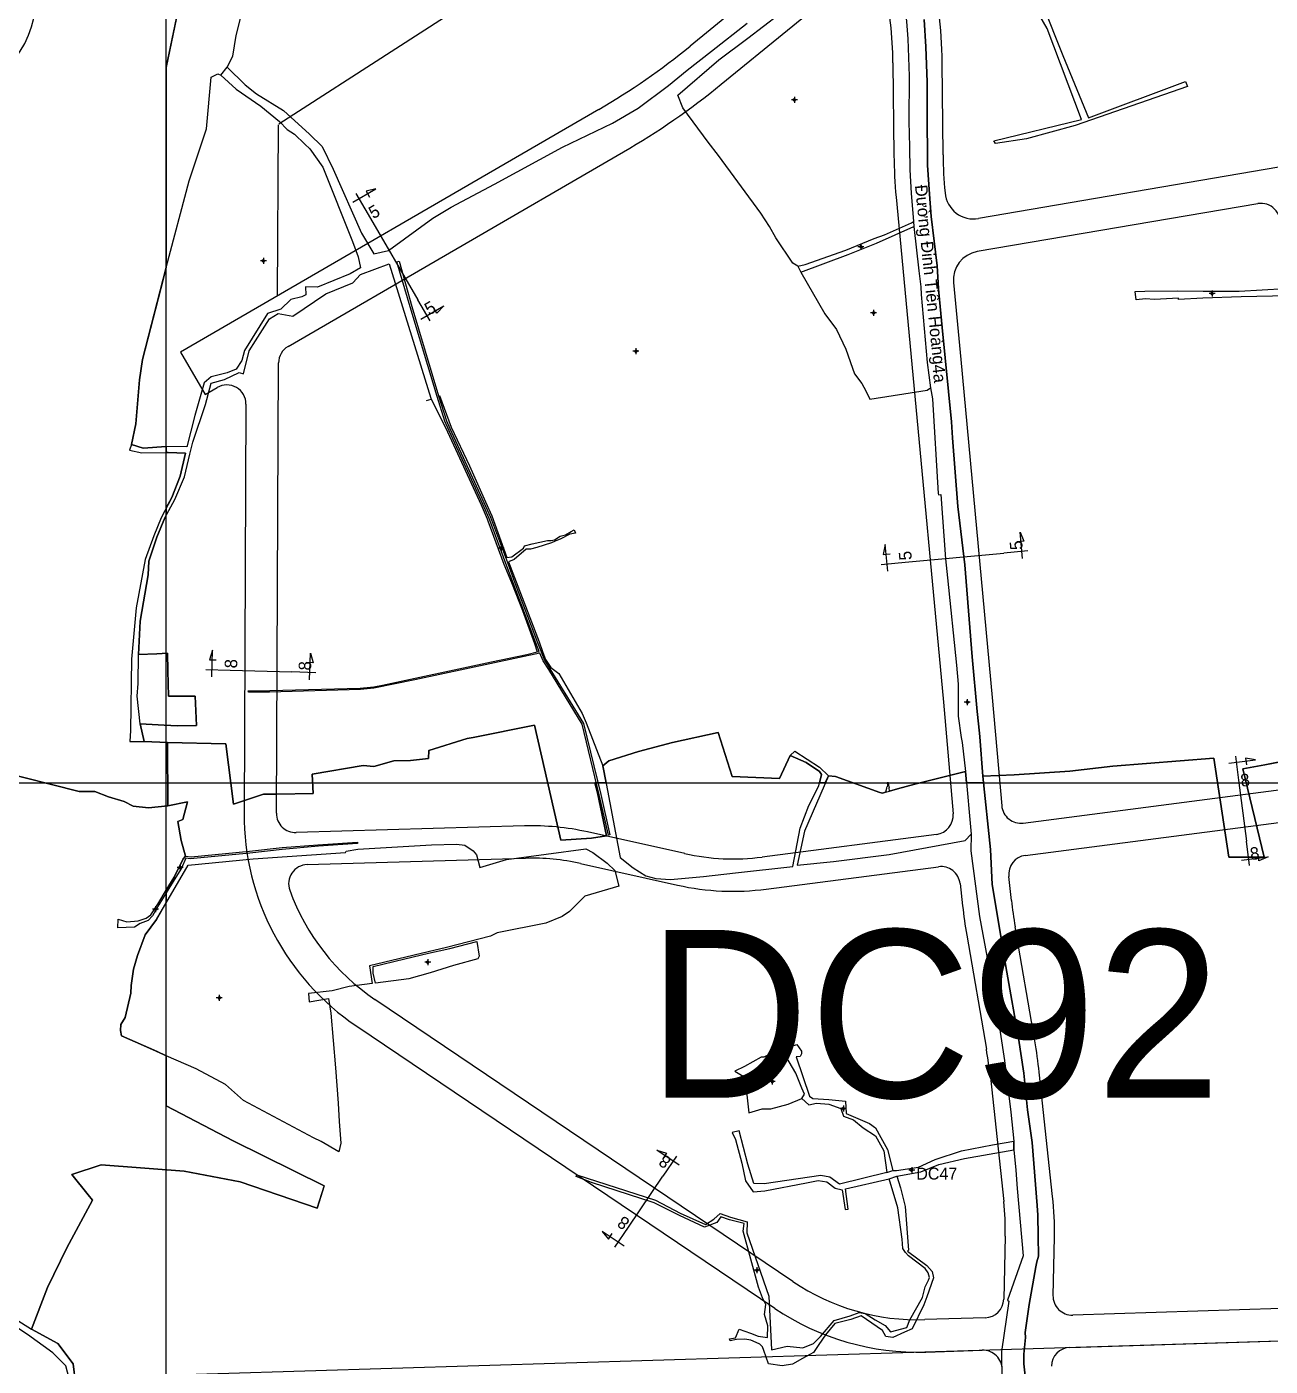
# Model space of a CAD drawing. Extents: x 547408 to 554234, y 1833375 to 1843904.
# Drawn here: x 550942 to 551460, y 1837757 to 1838316 of the extents above; entities that cross this region are included whole.
import ezdxf

# ---------------------------------------------------------------- set-up
doc = ezdxf.new("R2010")
doc.units = 0
for name, color, linetype in [('Level 1', 7, 'Continuous'), ('Level 10', 7, 'Continuous'), ('Level 11', 7, 'Continuous'), ('Level 2', 7, 'Continuous'), ('Level 30', 7, 'Continuous'), ('Level 4', 7, 'Continuous'), ('Level 5', 7, 'Continuous'), ('Level 52', 7, 'Continuous'), ('Level 62', 7, 'Continuous')]:
    doc.layers.add(name, color=color, linetype=linetype)

msp = doc.modelspace()

# ---------------------------------------------------------------- linework, layer by layer
at = {"layer": 'Level 1'}
for points in [[(551077.76, 1838242.3), (551087.39, 1838247.89)], [(551079.12, 1838246.01), (551084.2, 1838237.26)], [(551087.39, 1838247.89), (551083.34, 1838246.94), (551084.76, 1838244.49)], [(551084.2, 1838237.26), (551104.92, 1838201.54)], [(551110, 1838192.78), (551104.92, 1838201.54)], [(551106.1, 1838193.45), (551115.73, 1838199.03)], [(551115.73, 1838199.03), (551112.9, 1838195.99), (551111.48, 1838198.44)], [(551356.15, 1838104.69), (551357.73, 1838100.84), (551354.91, 1838100.57)], [(551357.18, 1838093.6), (551356.15, 1838104.69)], [(551299.92, 1838099.43), (551299.08, 1838095.35), (551301.9, 1838095.62)], [(551300.95, 1838088.34), (551299.92, 1838099.43)], [(551298.15, 1838091.13), (551308.23, 1838092.07)], [(551308.23, 1838092.07), (551349.34, 1838095.92)], [(551359.42, 1838096.86), (551349.34, 1838095.92)], [(551019.28, 1838055.37), (551017.95, 1838051.43), (551020.78, 1838051.34)], [(551018.95, 1838044.24), (551019.28, 1838055.37)], [(551060.12, 1838054.17), (551061.22, 1838050.16), (551058.38, 1838050.24)], [(551059.79, 1838043.04), (551060.12, 1838054.17)], [(551016.51, 1838047.35), (551026.63, 1838047.05)], [(551026.63, 1838047.05), (551052.29, 1838046.3)], [(551062.41, 1838046), (551052.29, 1838046.3)], [(551443.26, 1838008.23), (551454.3, 1838009.67)], [(551445.95, 1838011.13), (551447.25, 1838001.09)], [(551454.3, 1838009.67), (551450.2, 1838010.36), (551450.57, 1838007.55)], [(551447.25, 1838001.09), (551450.57, 1837975.63)], [(551451.88, 1837965.6), (551450.57, 1837975.63)], [(551448.54, 1837967.71), (551459.58, 1837969.15)], [(551459.58, 1837969.15), (551455.79, 1837967.43), (551455.43, 1837970.24)], [(551213.89, 1837840.5), (551204.66, 1837846.73)], [(551204.66, 1837846.73), (551208.64, 1837845.51), (551207.05, 1837843.16)], [(551212.79, 1837844.29), (551207.12, 1837835.9)], [(551192.76, 1837814.62), (551207.12, 1837835.9)], [(551191.03, 1837806.63), (551181.8, 1837812.86)], [(551181.8, 1837812.86), (551184.42, 1837809.63), (551186, 1837811.98)], [(551187.09, 1837806.23), (551192.76, 1837814.62)]]:
    msp.add_lwpolyline(points, dxfattribs=at)
at = {"layer": 'Level 10'}
for p, q in [((551022.77, 1838295.27), (551025.35, 1838298.62)), ((551311.64, 1838234.31), (551311.79, 1838232.12)), ((551263.37, 1838215.57), (551264.63, 1838213.16)), ((551000, 1837954.13), (551000, 1837955.2)), ((551353.47, 1837846.88), (551353.54, 1837850.54)), ((551300.61, 1837837.37), (551303.11, 1837838.32)), ((551301.55, 1837834.81), (551304.71, 1837835.96))]:
    msp.add_line(p, q, dxfattribs=at)
for points in [[(551425.96, 1838290.63), (551379.14, 1838274.35), (551358.8, 1838268.79), (551345.88, 1838266.77), (551345.15, 1838267.96), (551381.79, 1838276.86), (551367.41, 1838314.82), (551341.56, 1838359.57), (551340.14, 1838362.47), (551350.29, 1838373.83), (551342.92, 1838384.62), (551346.29, 1838385.68), (551354.27, 1838373.23), (551343.9, 1838362.04), (551346.58, 1838358.16), (551350.08, 1838353.39), (551356.32, 1838342.8), (551365.48, 1838324.88), (551373.98, 1838303.51), (551384.62, 1838277.6), (551425.19, 1838292.68), (551425.96, 1838290.63)], [(551263.37, 1838215.57), (551261.37, 1838216.94), (551254.3, 1838227.44), (551251.62, 1838232.18), (551247.98, 1838237.71), (551230.3, 1838261.82), (551226.04, 1838267.35), (551215.41, 1838281.69), (551213.37, 1838286.99), (551230.49, 1838301.77), (551242.51, 1838310.74), (551275.26, 1838335.94), (551290.13, 1838348.69), (551301.15, 1838354.45)], [(551301.15, 1838354.45), (551306.03, 1838334.46), (551308.18, 1838323.2), (551308.79, 1838317.69), (551309.28, 1838310.48), (551309.9, 1838294.89), (551309.73, 1838275.99), (551310.05, 1838265.39), (551310.09, 1838255.82), (551310.74, 1838246.06), (551311.64, 1838234.31)], [(551025.35, 1838298.62), (551027.7, 1838303.21), (551029.16, 1838311.85), (551033.49, 1838329.14)], [(551025.35, 1838298.62), (551032.87, 1838291.25), (551037.64, 1838287.48), (551048.83, 1838280.58), (551059.76, 1838270.73), (551064.96, 1838265.63), (551069.56, 1838256.09), (551081.47, 1838229.39), (551086.59, 1838220.75), (551092.62, 1838222.23), (551111.13, 1838235.6), (551118.85, 1838240.32), (551136.89, 1838249.88), (551165.31, 1838265.33), (551186.16, 1838275.37), (551196.77, 1838281.56), (551209.51, 1838291.04), (551217.32, 1838297.46), (551227.42, 1838305.33), (551242.23, 1838317.09)], [(551316.15, 1838318.51), (551316.83, 1838307.1), (551317.32, 1838292.45), (551317.33, 1838276.65), (551317.47, 1838261.56), (551317.58, 1838257.81), (551318.3, 1838245.62), (551319.1, 1838236.38), (551321.53, 1838215.83), (551322.11, 1838206.33), (551322.31, 1838204.6), (551323.58, 1838190.06), (551327.53, 1838150.7), (551327.94, 1838144.01), (551330.22, 1838115.33), (551333.11, 1838091), (551333.6, 1838084.02), (551336.21, 1838052.56), (551338.3, 1838029.75), (551339.23, 1838020.82), (551339.32, 1838019.22), (551340.59, 1838002.81), (551343.77, 1837972.26), (551344.51, 1837957.61), (551350.66, 1837920.97), (551355.44, 1837893.55), (551357.65, 1837878.82), (551359.26, 1837863.52), (551361.21, 1837850.01), (551363.25, 1837823.71), (551363.49, 1837819.58), (551363.71, 1837810.85), (551363.76, 1837802.54), (551363.16, 1837800.15), (551362.69, 1837798.05), (551359.96, 1837782.33), (551358.29, 1837770.67), (551358.36, 1837768.61), (551357.66, 1837761.61), (551357.7, 1837757.63), (551358.22, 1837752.53)], [(550985.51, 1838141.24), (550987.32, 1838149.84), (550988.78, 1838168.24), (550990.09, 1838176.67), (551000, 1838215.06), (551009.51, 1838251.22), (551016.81, 1838272.92), (551018.69, 1838294.53), (551021.48, 1838295.9), (551022.77, 1838295.27)], [(551022.77, 1838295.27), (551029.15, 1838289.56), (551039.46, 1838282.35), (551047.24, 1838275.99), (551050.45, 1838272.71), (551053.43, 1838270.67), (551057.82, 1838266.57), (551059.81, 1838264.66), (551065.29, 1838256.91), (551077.67, 1838225.89), (551079.98, 1838219.5), (551080.93, 1838214.89), (551076.64, 1838212.41), (551063.04, 1838206.82), (551058.12, 1838207.03), (551058.13, 1838203.65), (551056.55, 1838202.86), (551051.89, 1838201.69), (551047.77, 1838197.66), (551042.17, 1838195.95), (551032.64, 1838180.46), (551031.5, 1838176.22), (551029.16, 1838172.7), (551025.42, 1838171.11), (551018.73, 1838169.4), (551015.84, 1838166.98), (551011.88, 1838153.34), (551008.49, 1838140.3), (551000, 1838140.36), (550990.29, 1838139.69), (550985.51, 1838141.24)], [(551263.37, 1838215.57), (551266.42, 1838216.28), (551283.39, 1838222.3), (551295.32, 1838227.16), (551299.61, 1838228.75), (551310.83, 1838233.74), (551311.64, 1838234.31)], [(551264.63, 1838213.16), (551284.36, 1838220.5), (551296.29, 1838225.17), (551311.79, 1838232.12)], [(551311.79, 1838232.12), (551313.89, 1838213.64), (551314.77, 1838206.99), (551314.81, 1838203.77), (551317.37, 1838175.43), (551318.77, 1838164.81)], [(550985.51, 1838141.24), (550984.64, 1838138.86), (550989.73, 1838137.69), (551000.81, 1838137.9), (551007.94, 1838137.63), (551005.8, 1838128.01), (551002.27, 1838119.12), (550997.9, 1838110.66), (550994.8, 1838103.1), (550991.16, 1838093.18), (550987.37, 1838073.02), (550985.5, 1838051.59), (550985.09, 1838021.82), (550984.71, 1838017.29), (550990.78, 1838017.3), (550989.12, 1838024.72), (550987.89, 1838036.19), (550988.32, 1838041.45), (550988.4, 1838053.53), (550989.12, 1838067.56), (550992.41, 1838086.79), (550992.69, 1838092.52), (550996.08, 1838102.52), (550999.38, 1838110.59), (551003.59, 1838118.31), (551007.59, 1838127.76), (551009.83, 1838137.24), (551011.05, 1838142.22), (551016.4, 1838157.88), (551018.75, 1838166.86), (551024.25, 1838168.33), (551030.34, 1838171.28), (551032.21, 1838170.71), (551034.59, 1838180.27), (551037.15, 1838184.51), (551043.09, 1838193.64), (551046.65, 1838195.87), (551052.78, 1838194.81), (551066.59, 1838204.14), (551077.85, 1838208.74), (551081.01, 1838212.11), (551092.9, 1838216.55), (551110.36, 1838160.49), (551117.26, 1838146.46), (551131.39, 1838115.98), (551133.85, 1838110.14), (551134.17, 1838109.34), (551140.74, 1838091.3), (551143.95, 1838083.58), (551148.52, 1838071.96), (551153.62, 1838058.21), (551154.69, 1838054.67)], [(551154.69, 1838054.67), (551155.58, 1838054.81), (551154.18, 1838058.4), (551141.61, 1838091.61), (551134.93, 1838109.63), (551134.67, 1838110.37), (551132.05, 1838116.38), (551117.96, 1838146.88), (551116.16, 1838150.97), (551112.93, 1838161.3), (551101.67, 1838198.73), (551096.17, 1838217.45), (551097.12, 1838217.75), (551102.35, 1838198.86), (551113.51, 1838161.48)], [(551264.63, 1838213.16), (551274.71, 1838195.77), (551279.62, 1838189.22), (551283.48, 1838181.06), (551286.23, 1838173.03), (551287.12, 1838170.69), (551290.19, 1838166.66), (551291.75, 1838163.57), (551293.42, 1838160.14), (551317.43, 1838163.91), (551318.77, 1838164.81)], [(551467.95, 1838203.3), (551448.32, 1838202.83), (551432.33, 1838202.26), (551422.24, 1838201.76), (551422.18, 1838202.22), (551412.24, 1838201.7), (551408.44, 1838202.02), (551404.57, 1838201.54), (551404.2, 1838205.08), (551408.17, 1838205.23), (551421.98, 1838205.3), (551432.56, 1838205.16), (551447.5, 1838205.21), (551466.64, 1838206.29), (551468.75, 1838206.89)], [(551318.77, 1838164.81), (551319.54, 1838160.22), (551321.99, 1838120.83), (551322.16, 1838120.16), (551323.12, 1838120.37), (551325.09, 1838093.47), (551325.84, 1838085.62), (551329.59, 1838049.17), (551330.32, 1838041.27), (551330.3, 1838027.79), (551331.54, 1838018.96), (551332.04, 1838016.9), (551333.39, 1838004.72), (551335.66, 1837978.6)], [(551113.51, 1838161.48), (551116.83, 1838151.03), (551118.23, 1838147.84), (551132.5, 1838117), (551135.19, 1838110.85), (551142.29, 1838091.98), (551145.42, 1838083.5), (551154.79, 1838058.61), (551157.73, 1838051.26), (551174.08, 1838024.81), (551181.21, 1837995.23), (551185.05, 1837978.33), (551184.44, 1837978.13), (551180.57, 1837995), (551173.42, 1838024.53), (551159.49, 1838047.33), (551157.17, 1838050.93), (551155.75, 1838054.2), (551103.62, 1838043.06), (551086.54, 1838039.51), (551081, 1838038.96), (551043.06, 1838037.91), (551034.21, 1838037.86), (551034.19, 1838038.45), (551043.11, 1838038.56), (551080.82, 1838039.56), (551086.56, 1838040.15), (551090.14, 1838040.85), (551135.64, 1838050.54), (551150.43, 1838053.59), (551154.69, 1838054.67)], [(551113.51, 1838161.48), (551114.01, 1838161.7), (551118.8, 1838148.4), (551126.52, 1838132.34), (551133.09, 1838117.28), (551135.81, 1838111.4), (551141.98, 1838094.08), (551144.14, 1838094.36), (551148.93, 1838097.93), (551149.46, 1838098.87), (551152.59, 1838099.78), (551158.97, 1838101.18), (551160.6, 1838101.1), (551161.91, 1838101.49), (551164.35, 1838102.99), (551166.55, 1838103.46), (551168.92, 1838104.96), (551170.07, 1838105.56), (551170.75, 1838104.27), (551168.34, 1838103.75), (551164.51, 1838101.87), (551162.18, 1838100.95), (551160.64, 1838100.16), (551154.58, 1838098.24), (551151.91, 1838097.53), (551150.04, 1838097.48), (551145.14, 1838093.25), (551142.8, 1838092.29), (551155.5, 1838058.91), (551156.88, 1838054.86), (551158.13, 1838051.52), (551160.4, 1838048.15), (551163.77, 1838045.61), (551173.5, 1838028.98), (551175.09, 1838025.03), (551182.09, 1838007.13), (551189.27, 1837968.84), (551194.78, 1837964.63), (551200.03, 1837961.24), (551204.19, 1837960.14), (551210.35, 1837959.66), (551224.08, 1837960.97), (551237.45, 1837962.5), (551261.4, 1837965.06), (551264.41, 1837981.14), (551268.04, 1837990.54), (551272.2, 1837998.81), (551273.28, 1838003.5), (551272.44, 1838004.83), (551266.97, 1838008.51), (551260.17, 1838011.51), (551262.16, 1838013.3), (551272.42, 1838006.56), (551276.16, 1838002.98), (551266.23, 1837979.85), (551263.2, 1837965.75), (551278.27, 1837967.16), (551301.52, 1837970.11), (551333.17, 1837975.96), (551335.66, 1837978.6)], [(551188.71, 1837956.88), (551174.6, 1837952.77), (551168.14, 1837946.28), (551165.11, 1837944.22), (551158.34, 1837941.42), (551138.02, 1837937.49), (551135.2, 1837936.01), (551116.94, 1837931.29), (551109.18, 1837929.57), (551084.71, 1837923.74), (551085.9, 1837916.33), (551076.28, 1837915.06), (551069.16, 1837913.24), (551059.32, 1837912.18), (551059.65, 1837908.67), (551067.7, 1837910.11), (551068.65, 1837903.98), (551070.57, 1837881.09), (551071.62, 1837866.31), (551072.04, 1837858.67), (551072.85, 1837849.68), (551071.91, 1837846.05), (551064.63, 1837850.35), (551061.33, 1837851.85), (551032.24, 1837867.44), (551024.71, 1837874.21), (551012.38, 1837880.66), (551000, 1837886.18), (550981.27, 1837894.4), (550980.82, 1837896.66), (550981.08, 1837899.2), (550982.87, 1837902.17), (550985.16, 1837912.3), (550985.29, 1837915.45), (550986.33, 1837922.31), (550988.04, 1837927.96), (550991.12, 1837936.63), (550995.86, 1837942.94), (551009.15, 1837965.74), (551036.21, 1837968.32), (551074.71, 1837970.99), (551075.05, 1837971.57), (551079.95, 1837972.4), (551110.56, 1837974.15), (551121.01, 1837974.49), (551124.47, 1837974), (551127.93, 1837971.73), (551129.38, 1837969.94), (551130.77, 1837964.73), (551141.86, 1837968.02), (551175, 1837972.51), (551177.98, 1837971.01), (551183.96, 1837966.47), (551187.06, 1837963.4), (551188.71, 1837956.88)], [(551000, 1837955.2), (551003.34, 1837960.63), (551007.01, 1837968.29), (551007.99, 1837969.47), (551010.36, 1837969.16), (551034.72, 1837971.49), (551048.3, 1837973.02), (551063.26, 1837974.21), (551079.7, 1837975.23), (551079.74, 1837974.78), (551063.44, 1837973.58), (551048.37, 1837972.16), (551034.85, 1837970.73), (551009.93, 1837968.35), (551008.14, 1837968.61), (551006.31, 1837964.49), (551004, 1837960.62), (551000, 1837954.13)], [(551335.66, 1837978.6), (551335.62, 1837971.7), (551339.27, 1837944.31), (551346.34, 1837906.06), (551349.66, 1837884.12), (551352.27, 1837862.63), (551353.54, 1837850.54)], [(551000, 1837954.13), (550996.94, 1837949.17), (550994.24, 1837944.55), (550992.45, 1837942.55), (550989.07, 1837941.37), (550986.68, 1837939.84), (550979.74, 1837939.53), (550979.93, 1837943.08), (550983.55, 1837942.09), (550988.27, 1837942.39), (550991.6, 1837943.52), (550993.55, 1837944.92), (550996.47, 1837949.47), (551000, 1837955.2)], [(551130.54, 1837927.69), (551129.97, 1837926.56), (551119.78, 1837923.76), (551110.08, 1837920.72), (551101.1, 1837918.26), (551087.25, 1837916.48), (551086.26, 1837920.55), (551086.24, 1837923.45), (551099.52, 1837926.64), (551109.35, 1837928.94), (551118.32, 1837930.91), (551129.49, 1837933.81), (551130.54, 1837927.69)], [(551256.97, 1837888.32), (551258.71, 1837889.5), (551260.43, 1837890.04), (551263.04, 1837890.79), (551264.99, 1837888.01), (551264.93, 1837886.94), (551264.42, 1837885.86), (551262.69, 1837885.68), (551268.34, 1837869.31), (551269.67, 1837868.29), (551276.41, 1837867.86), (551283.35, 1837867.23), (551283.63, 1837862.04), (551293.38, 1837857.87), (551295.88, 1837856.06), (551298, 1837852.04), (551300.82, 1837847.05), (551303.11, 1837838.32)], [(551256.97, 1837888.32), (551254.58, 1837888.07), (551249.26, 1837885.59), (551248.08, 1837885.63), (551241.19, 1837881.7), (551237.11, 1837879.67), (551241.29, 1837877.15), (551242.99, 1837862.4), (551248.54, 1837864.02), (551252.23, 1837864.03), (551259.4, 1837865.98), (551265.13, 1837868.31)], [(551265.13, 1837868.31), (551266.14, 1837870.16), (551265.08, 1837872.6), (551262.55, 1837878.91), (551256.97, 1837888.32)], [(551265.13, 1837868.31), (551268.05, 1837865.67), (551271.28, 1837866.34), (551276.42, 1837865.91), (551281.39, 1837864.13), (551282.52, 1837860.89), (551286.7, 1837859.47), (551290.66, 1837856.04), (551295.76, 1837852.73), (551299.29, 1837846.54), (551300.61, 1837837.37)], [(551300.61, 1837837.37), (551280.83, 1837832.59), (551276.79, 1837835.49), (551273.07, 1837836.13), (551249.36, 1837832.67), (551245.08, 1837832.89), (551242.54, 1837840.89), (551238.98, 1837854.89), (551236.1, 1837854.14), (551237.36, 1837851.14), (551240.06, 1837841.38), (551241.53, 1837833.92), (551244.81, 1837829.42), (551249.59, 1837829.74), (551266.99, 1837833.06), (551271.85, 1837834.06), (551275.46, 1837833.49), (551279.05, 1837830.83), (551281.88, 1837830.19), (551283.11, 1837822.01), (551284.37, 1837822.2), (551283.32, 1837830.57), (551301.55, 1837834.81)], [(550949.05, 1837586.89), (550961.32, 1837627.34), (550962.07, 1837648.74), (550963.17, 1837687.35), (550968.84, 1837713.65), (550965.27, 1837729.17), (550958.08, 1837756.75), (550952.71, 1837762.14), (550942.1, 1837769.84), (550922.6, 1837782.67), (550903.01, 1837800.63), (550863.88, 1837840.08), (550857.65, 1837844.16), (550853.07, 1837844.54), (550814.08, 1837842.6), (550775.29, 1837841.09), (550729.58, 1837841), (550687.45, 1837840.62), (550680.46, 1837840.35), (550662.27, 1837842.24), (550643.69, 1837844.78), (550622.82, 1837846.38)], [(551303.11, 1837838.32), (551304.52, 1837838.31), (551313.81, 1837839.63), (551320.65, 1837842.84), (551331.64, 1837846.54), (551344.64, 1837848.95), (551353.54, 1837850.54)], [(551304.71, 1837835.96), (551314.67, 1837837.77), (551322.27, 1837840.71), (551332.88, 1837843.31), (551353.47, 1837846.88)], [(551353.47, 1837846.88), (551354.42, 1837838.45), (551354.9, 1837830.77), (551357.36, 1837802.7), (551350.82, 1837784.19), (551351.5, 1837783.68), (551348.4, 1837762.76), (551348.49, 1837750.68), (551349.26, 1837745.78), (551353.6, 1837731.5), (551354.14, 1837726.57), (551353.56, 1837720.51), (551352.26, 1837716.35), (551342.78, 1837702.89), (551359.82, 1837688.22), (551362.52, 1837693.51)], [(551304.71, 1837835.96), (551306.32, 1837830.98), (551308.13, 1837823.24), (551309.53, 1837804.97), (551309.16, 1837804.66), (551317.29, 1837798.64), (551319.46, 1837796.15), (551320.08, 1837793.51), (551317.28, 1837785.56), (551315.92, 1837782.19), (551311.15, 1837772.21), (551307.9, 1837770.82), (551303.01, 1837768.52), (551300.11, 1837769), (551298.76, 1837771.56), (551289.91, 1837777.59), (551285.47, 1837776.1), (551278.91, 1837774.43), (551274.94, 1837769.69), (551272.25, 1837765.61), (551270.01, 1837762.36), (551265.36, 1837759.87), (551261.21, 1837757.39), (551256.93, 1837756.82), (551251.23, 1837757.59), (551249.19, 1837763.17), (551248.69, 1837764.66), (551247.55, 1837765.8), (551246.11, 1837766.49), (551243.88, 1837767.49), (551241.36, 1837767.89), (551237.81, 1837767.77), (551235.21, 1837767.16), (551234.89, 1837768.09), (551237.43, 1837768.39), (551238.9, 1837772.07), (551243.64, 1837770.37), (551246.89, 1837769.09), (551250.84, 1837768.65), (551250.98, 1837773.42), (551249.48, 1837778.17), (551250.1, 1837782.32), (551248.75, 1837785.1), (551246.99, 1837789.65), (551240.69, 1837813.01), (551241.06, 1837816.17), (551234.99, 1837817.71), (551231.28, 1837818.94), (551229.57, 1837816.63), (551224.54, 1837814.63), (551214.04, 1837819.52), (551203.52, 1837824.83), (551177.4, 1837833.27), (551170.94, 1837835.71), (551171.17, 1837836.48), (551204.1, 1837825.94), (551214.37, 1837820.48), (551224.94, 1837815.77), (551228.44, 1837817.9), (551230.99, 1837820.32), (551235.29, 1837818.82), (551242.25, 1837816.87), (551242.16, 1837812.3), (551251.3, 1837785.77), (551252.43, 1837763.38), (551259.04, 1837764.9), (551265.53, 1837764.27), (551269.99, 1837766.06), (551272.89, 1837769.05), (551278.57, 1837775.73), (551285.2, 1837777.63), (551288.99, 1837779.06), (551291.55, 1837778.62), (551295.7, 1837775.94), (551299.84, 1837773.63), (551302.06, 1837770.96), (551308.87, 1837772.73), (551310.18, 1837775.97), (551315.4, 1837785.26), (551316.57, 1837789.76), (551317.88, 1837792.49), (551318.37, 1837793.66), (551317.74, 1837795.62), (551316.48, 1837797.33), (551309.59, 1837802.6), (551308.36, 1837804.09), (551307.18, 1837805.76), (551306.92, 1837809.61), (551305.13, 1837822.68), (551301.55, 1837834.81)], [(550924.7, 1837784.06), (550943.75, 1837772.1), (550954.77, 1837766.11), (550961.09, 1837757.64), (550962.17, 1837749.57), (550967.88, 1837729.36), (550971.61, 1837714.97), (550971.8, 1837707.48), (550966.89, 1837685.22), (550964.29, 1837648.53), (550963.63, 1837627.04), (550955.24, 1837594.06), (550951.46, 1837583.48), (550938.15, 1837553.99)]]:
    msp.add_lwpolyline(points, dxfattribs=at)
at = {"layer": 'Level 11'}
for p, q in [((551261.35, 1838285.01), (551260.72, 1838285.01)), ((551261.97, 1838285.63), (551261.35, 1838285.01)), ((551261.35, 1838285.01), (551261.97, 1838284.39)), ((551261.97, 1838286.26), (551261.97, 1838285.63)), ((551262.59, 1838285.01), (551261.97, 1838285.63)), ((551261.97, 1838284.39), (551262.59, 1838285.01)), ((551261.97, 1838284.39), (551261.97, 1838283.76)), ((551263.22, 1838285.01), (551262.59, 1838285.01)), ((551289.15, 1838223.74), (551288.52, 1838223.74)), ((551289.77, 1838224.37), (551289.15, 1838223.74)), ((551289.15, 1838223.74), (551289.77, 1838223.11)), ((551289.77, 1838224.99), (551289.77, 1838224.37)), ((551290.39, 1838223.74), (551289.77, 1838224.37)), ((551289.77, 1838223.11), (551290.39, 1838223.74)), ((551289.77, 1838223.11), (551289.77, 1838222.49)), ((551291.02, 1838223.74), (551290.39, 1838223.74)), ((551039.91, 1838217.8), (551039.28, 1838217.8)), ((551040.53, 1838218.43), (551039.91, 1838217.8)), ((551039.91, 1838217.8), (551040.53, 1838217.17)), ((551040.53, 1838219.05), (551040.53, 1838218.43)), ((551041.15, 1838217.8), (551040.53, 1838218.43)), ((551040.53, 1838217.17), (551041.15, 1838217.8)), ((551040.53, 1838217.17), (551040.53, 1838216.55)), ((551041.78, 1838217.8), (551041.15, 1838217.8)), ((551435.59, 1838204.22), (551434.97, 1838204.22)), ((551436.22, 1838204.85), (551435.59, 1838204.22)), ((551435.59, 1838204.22), (551436.22, 1838203.59)), ((551436.22, 1838205.47), (551436.22, 1838204.85)), ((551436.85, 1838204.22), (551436.22, 1838204.85)), ((551436.22, 1838203.59), (551436.85, 1838204.22)), ((551437.47, 1838204.22), (551436.85, 1838204.22)), ((551436.22, 1838203.59), (551436.22, 1838202.97)), ((551294.37, 1838196.13), (551293.75, 1838196.13)), ((551295, 1838196.75), (551294.37, 1838196.13)), ((551294.37, 1838196.13), (551295, 1838195.51)), ((551295, 1838197.38), (551295, 1838196.75)), ((551295.63, 1838196.13), (551295, 1838196.75)), ((551295, 1838195.51), (551295.63, 1838196.13)), ((551295, 1838195.51), (551295, 1838194.88)), ((551296.25, 1838196.13), (551295.63, 1838196.13)), ((551195.86, 1838181.41), (551195.86, 1838180.79)), ((551195.23, 1838180.16), (551194.61, 1838180.16)), ((551195.86, 1838180.79), (551195.23, 1838180.16)), ((551195.23, 1838180.16), (551195.86, 1838179.53)), ((551196.49, 1838180.16), (551195.86, 1838180.79)), ((551195.86, 1838179.53), (551196.49, 1838180.16)), ((551195.86, 1838179.53), (551195.86, 1838178.91)), ((551197.11, 1838180.16), (551196.49, 1838180.16)), ((551139.03, 1838097.94), (551138.41, 1838097.94)), ((551139.66, 1838098.57), (551139.03, 1838097.94)), ((551139.03, 1838097.94), (551139.66, 1838097.31)), ((551139.66, 1838099.19), (551139.66, 1838098.57)), ((551140.29, 1838097.94), (551139.66, 1838098.57)), ((551139.66, 1838097.31), (551140.29, 1838097.94)), ((551140.91, 1838097.94), (551140.29, 1838097.94)), ((551139.66, 1838097.31), (551139.66, 1838096.69)), ((551333.49, 1838033.76), (551332.87, 1838033.76)), ((551334.12, 1838034.39), (551333.49, 1838033.76)), ((551333.49, 1838033.76), (551334.12, 1838033.13)), ((551334.12, 1838035.01), (551334.12, 1838034.39)), ((551334.75, 1838033.76), (551334.12, 1838034.39)), ((551334.12, 1838033.13), (551334.75, 1838033.76)), ((551334.12, 1838033.13), (551334.12, 1838032.51)), ((551335.37, 1838033.76), (551334.75, 1838033.76)), ((551005.21, 1837964.68), (551004.59, 1837964.68)), ((551005.84, 1837965.31), (551005.21, 1837964.68)), ((551005.21, 1837964.68), (551005.84, 1837964.05)), ((551005.84, 1837965.93), (551005.84, 1837965.31)), ((551006.47, 1837964.68), (551005.84, 1837965.31)), ((551005.84, 1837964.05), (551006.47, 1837964.68)), ((551005.84, 1837964.05), (551005.84, 1837963.43)), ((551007.09, 1837964.68), (551006.47, 1837964.68)), ((550994.87, 1837947.36), (550994.25, 1837947.36)), ((550995.5, 1837947.99), (550994.87, 1837947.36)), ((550994.87, 1837947.36), (550995.5, 1837946.73)), ((550995.5, 1837948.61), (550995.5, 1837947.99)), ((550996.13, 1837947.36), (550995.5, 1837947.99)), ((550995.5, 1837946.73), (550996.13, 1837947.36)), ((550995.5, 1837946.73), (550995.5, 1837946.11)), ((550996.75, 1837947.36), (550996.13, 1837947.36)), ((551108.44, 1837925.14), (551107.81, 1837925.14)), ((551109.06, 1837925.77), (551108.44, 1837925.14)), ((551108.44, 1837925.14), (551109.06, 1837924.51)), ((551109.06, 1837926.39), (551109.06, 1837925.77)), ((551109.69, 1837925.14), (551109.06, 1837925.77)), ((551109.06, 1837924.51), (551109.69, 1837925.14)), ((551109.06, 1837924.51), (551109.06, 1837923.89)), ((551110.31, 1837925.14), (551109.69, 1837925.14)), ((551021.47, 1837910.27), (551020.85, 1837910.27)), ((551022.1, 1837910.89), (551021.47, 1837910.27)), ((551021.47, 1837910.27), (551022.1, 1837909.65)), ((551022.1, 1837911.52), (551022.1, 1837910.89)), ((551022.73, 1837910.27), (551022.1, 1837910.89)), ((551022.1, 1837909.65), (551022.73, 1837910.27)), ((551022.1, 1837909.65), (551022.1, 1837909.02)), ((551023.35, 1837910.27), (551022.73, 1837910.27)), ((551252.11, 1837875.36), (551251.48, 1837875.36)), ((551252.73, 1837875.99), (551252.11, 1837875.36)), ((551252.11, 1837875.36), (551252.73, 1837874.73)), ((551252.73, 1837876.61), (551252.73, 1837875.99)), ((551253.35, 1837875.36), (551252.73, 1837875.99)), ((551252.73, 1837874.73), (551253.35, 1837875.36)), ((551252.73, 1837874.73), (551252.73, 1837874.11)), ((551253.98, 1837875.36), (551253.35, 1837875.36)), ((551281.83, 1837864.08), (551281.21, 1837864.08)), ((551282.46, 1837864.71), (551281.83, 1837864.08)), ((551281.83, 1837864.08), (551282.46, 1837863.45)), ((551282.46, 1837865.33), (551282.46, 1837864.71)), ((551283.09, 1837864.08), (551282.46, 1837864.71)), ((551282.46, 1837863.45), (551283.09, 1837864.08)), ((551282.46, 1837863.45), (551282.46, 1837862.83)), ((551283.71, 1837864.08), (551283.09, 1837864.08)), ((551310.35, 1837838.45), (551309.72, 1837838.45)), ((551310.97, 1837839.07), (551310.35, 1837838.45)), ((551310.35, 1837838.45), (551310.97, 1837837.83)), ((551310.97, 1837839.7), (551310.97, 1837839.07)), ((551311.59, 1837838.45), (551310.97, 1837839.07)), ((551310.97, 1837837.83), (551311.59, 1837838.45)), ((551310.97, 1837837.83), (551310.97, 1837837.2)), ((551312.22, 1837838.45), (551311.59, 1837838.45)), ((551245.7, 1837796.65), (551245.08, 1837796.65)), ((551246.33, 1837797.27), (551245.7, 1837796.65)), ((551245.7, 1837796.65), (551246.33, 1837796.03)), ((551246.33, 1837797.9), (551246.33, 1837797.27)), ((551246.95, 1837796.65), (551246.33, 1837797.27)), ((551246.33, 1837796.03), (551246.95, 1837796.65)), ((551246.33, 1837796.03), (551246.33, 1837795.4)), ((551247.58, 1837796.65), (551246.95, 1837796.65))]:
    msp.add_line(p, q, dxfattribs=at)
for centre in [(551261.97, 1838285.01), (551289.77, 1838223.74), (551040.53, 1838217.8), (551436.22, 1838204.22), (551295, 1838196.13), (551195.86, 1838180.16), (551139.66, 1838097.94), (551334.12, 1838033.76), (551005.84, 1837964.68), (550995.5, 1837947.36), (551109.06, 1837925.14), (551022.1, 1837910.27), (551252.73, 1837875.36), (551282.46, 1837864.08), (551310.97, 1837838.45), (551246.33, 1837796.65)]:
    msp.add_circle(centre, 0.15, dxfattribs=at)
at = {"layer": 'Level 2'}
for p, q in [((551321.99, 1838120.83), (551322.16, 1838120.16)), ((551331.54, 1838018.96), (551332.04, 1838016.9))]:
    msp.add_line(p, q, dxfattribs=at)
for points in [[(551308.79, 1838317.69), (551309.28, 1838310.48), (551309.9, 1838294.89)], [(551358.22, 1837752.53), (551357.7, 1837757.63), (551357.66, 1837761.61), (551358.36, 1837768.61), (551358.29, 1837770.67), (551359.96, 1837782.33), (551362.69, 1837798.05), (551363.16, 1837800.15), (551363.76, 1837802.54), (551363.71, 1837810.85), (551363.49, 1837819.58), (551363.25, 1837823.71), (551361.21, 1837850.01), (551359.26, 1837863.52), (551357.65, 1837878.82), (551355.44, 1837893.55), (551350.66, 1837920.97), (551344.51, 1837957.61), (551343.77, 1837972.26), (551340.59, 1838002.81), (551339.32, 1838019.22), (551339.23, 1838020.82), (551338.3, 1838029.75), (551336.21, 1838052.56), (551333.6, 1838084.02), (551333.11, 1838091), (551330.22, 1838115.33), (551327.94, 1838144.01), (551327.53, 1838150.7), (551323.58, 1838190.06), (551322.31, 1838204.6), (551322.11, 1838206.33), (551321.53, 1838215.83), (551319.1, 1838236.38), (551318.3, 1838245.62), (551317.58, 1838257.81), (551317.47, 1838261.56), (551317.33, 1838276.65), (551317.32, 1838292.45), (551316.83, 1838307.1), (551316.15, 1838318.51)], [(551309.9, 1838294.89), (551309.73, 1838275.99), (551310.05, 1838265.39)], [(551310.05, 1838265.39), (551310.09, 1838255.82), (551310.74, 1838246.06), (551311.64, 1838234.31)], [(551311.64, 1838234.31), (551311.79, 1838232.12), (551313.89, 1838213.64), (551314.77, 1838206.99), (551314.81, 1838203.77), (551317.37, 1838175.43), (551318.77, 1838164.81), (551319.54, 1838160.22), (551321.99, 1838120.83)], [(551322.16, 1838120.16), (551323.12, 1838120.37), (551325.09, 1838093.47), (551325.84, 1838085.62), (551329.59, 1838049.17), (551330.32, 1838041.27), (551330.3, 1838027.79), (551331.54, 1838018.96)], [(551332.04, 1838016.9), (551333.39, 1838004.72), (551335.66, 1837978.6), (551335.62, 1837971.7), (551339.27, 1837944.31), (551346.34, 1837906.06), (551349.66, 1837884.12), (551352.27, 1837862.63), (551353.54, 1837850.54), (551353.47, 1837846.88), (551354.42, 1837838.45), (551354.9, 1837830.77), (551357.36, 1837802.7), (551350.82, 1837784.19), (551351.5, 1837783.68), (551348.4, 1837762.76), (551348.49, 1837750.68)]]:
    msp.add_lwpolyline(points, dxfattribs=at)
at = {"layer": 'Level 30'}
for points in [[(550477.02, 1837736.91), (551348.05, 1837763.51), (551500.16, 1837768.26), (551598.04, 1837771.31), (551819.16, 1837939.77), (551882.15, 1838006.24), (553007.63, 1839193.61)], [(551046.9, 1838275.09), (551193.35, 1838369.49), (551254.33, 1838404.15), (551273.68, 1838415.16)], [(551286.11, 1838362.77), (551218.52, 1838307.45)], [(551231.5, 1838291.58), (551286.75, 1838336.8)], [(551303.11, 1838300.5), (551303.51, 1838261.84)], [(551324.01, 1838262.05), (551323.61, 1838300.65)], [(551180.41, 1838281.06), (551005.89, 1838179.81)], [(551046.43, 1838203.33), (551046.76, 1838274.6)], [(551050.79, 1838182.16), (551190.7, 1838263.32)], [(551464.08, 1838256.91), (551338.81, 1838235.5)], [(551304.42, 1838244.39), (551310.94, 1838174.73), (551324.12, 1838033.76), (551328.17, 1837987.16)], [(551324.84, 1838246.21), (551324.83, 1838246.3)], [(551455.29, 1838241.71), (551338.27, 1838221.71)], [(551328.35, 1838208.76), (551331.36, 1838176.65)], [(551005.89, 1838179.81), (551016.18, 1838162.08)], [(551331.36, 1838176.65), (551344.54, 1838035.61)], [(551045.94, 1837987.36), (551046.81, 1838175.27)], [(551016.18, 1838162.08), (551021.21, 1838165)], [(551033.23, 1838158.04), (551032.44, 1837987.42)], [(551344.54, 1838035.61), (551348.46, 1837990.5)], [(551357.46, 1837983.26), (551510.86, 1838003.24)], [(551358.32, 1837969.76), (551522.86, 1837991.19)], [(551149.43, 1837982.04), (551054.17, 1837979.27)], [(551216.22, 1837970.52), (551175.75, 1837979.53)], [(551321.23, 1837978.54), (551248.54, 1837969.07)], [(551058.8, 1837965.9), (551149.82, 1837968.55)], [(551172.81, 1837966.36), (551213.28, 1837957.34)], [(551250.28, 1837955.68), (551322.12, 1837965.04)], [(551331.11, 1837958), (551332.15, 1837948.71)], [(551352.52, 1837950.99), (551351.41, 1837960.93)], [(551333.89, 1837936.47), (551342.08, 1837888.85)], [(551362.29, 1837892.33), (551354.09, 1837939.95)], [(551261.36, 1837791.94), (551087.01, 1837909.64)], [(551079.46, 1837898.45), (551253.81, 1837780.76)], [(551343.73, 1837877.06), (551349.34, 1837825.27)], [(551369.72, 1837827.48), (551364.12, 1837879.27)], [(551349.94, 1837810.88), (551349.32, 1837784.62)], [(551369.87, 1837786.14), (551370.44, 1837810.4)], [(551499.74, 1837781.75), (551378.11, 1837777.95)], [(551341.58, 1837776.81), (551316.45, 1837776.03)], [(551376.92, 1837764.41), (551500.16, 1837768.26), (551563.87, 1837770.25)], [(551316.87, 1837762.53), (551340.38, 1837763.27)]]:
    msp.add_lwpolyline(points, dxfattribs=at)
for centre, radius, start, end in [((550899.21, 1838329.69), 46.75, 323.8422, 37.1514), ((551153.36, 1838299.79), 170.25, 0.2892, 14.6293), ((551153.36, 1838299.79), 149.75, 0.2692, 13.0274), ((551035.01, 1838531.68), 289.75, 300.1199, 309.2959), ((551035.01, 1838531.68), 310.25, 300.1199, 309.2959), ((551513.75, 1838264.01), 210.25, 180.5917, 185.3545), ((551513.75, 1838264.01), 189.75, 180.5917, 185.3545), ((551336.78, 1838247.33), 12, 185.3545, 279.7002), ((551456.64, 1838233.83), 8, 349.745, 99.7002), ((551340.29, 1838209.88), 12, 99.7002, 185.3545), ((551054.81, 1838175.24), 8, 120.1199, 179.7351), ((551025.23, 1838158.08), 8, 359.7351, 120.1199), ((551139.19, 1837986.93), 106.75, 179.7351, 235.9782), ((551139.19, 1837986.93), 93.25, 179.7351, 179.7701), ((551053.94, 1837987.27), 8, 179.7701, 271.6655), ((551320.2, 1837986.47), 8, 277.4223, 4.9677), ((551356.43, 1837991.19), 8, 184.9677, 277.4223), ((551152.53, 1837875.34), 106.75, 77.4401, 91.6655), ((551236.49, 1838061.54), 93.25, 257.4401, 277.4223), ((551359.36, 1837961.82), 8, 97.4223, 186.3979), ((551059.03, 1837957.91), 8, 91.6655, 199.9036), ((551152.53, 1837875.34), 93.25, 77.4401, 91.6655), ((551323.16, 1837957.11), 8, 6.3979, 97.4223), ((551139.19, 1837986.93), 93.25, 199.9036, 235.9782), ((551236.49, 1838061.54), 106.75, 257.4401, 277.4223), ((551541.09, 1837972.14), 210.25, 186.3979, 189.7677), ((551541.09, 1837972.14), 189.75, 186.3979, 189.7677), ((551155.08, 1837856.66), 210.25, 6.1734, 9.7677), ((551155.08, 1837856.66), 189.75, 6.1734, 9.7677), ((551240.22, 1837813.47), 109.75, 358.6505, 6.1734), ((551240.22, 1837813.47), 130.25, 358.6505, 6.1734), ((551313.54, 1837869.23), 93.25, 235.9782, 271.7891), ((551341.33, 1837784.81), 8, 271.7891, 358.6505), ((551377.86, 1837785.95), 8, 178.6505, 271.7891), ((551313.54, 1837869.23), 106.75, 235.9782, 271.7891), ((551340.63, 1837755.27), 8, 358.6505, 91.7891), ((551377.17, 1837756.41), 8, 91.7891, 178.6505)]:
    msp.add_arc(centre, radius, start, end, dxfattribs=at)
at = {"layer": 'Level 52'}
for p, q in [((551000, 1838298.56), (551023.87, 1838413.58)), ((551000, 1838215.06), (551000, 1838298.56)), ((551000, 1838298.56), (551000, 1838215.06)), ((550998.85, 1838210.69), (551000, 1838215.06)), ((551000, 1838215.06), (550998.85, 1838210.69)), ((551000, 1838137.88), (551000, 1838140.36)), ((551000, 1838140.36), (551000, 1838137.88)), ((551000, 1838111.73), (551000, 1838114.73)), ((551000, 1838114.73), (551000, 1838111.73)), ((550988.4, 1838053.53), (550989.12, 1838067.56)), ((551012.61, 1838023.99), (551011.97, 1838036.2)), ((551011.97, 1838036.2), (551012.61, 1838023.99)), ((550990.78, 1838017.3), (550989.12, 1838024.72)), ((551164.61, 1837976.09), (551153.52, 1838024.05)), ((551230.18, 1838020.99), (551211.08, 1838016.88)), ((551236.09, 1838002.7), (551230.18, 1838020.99)), ((551000.53, 1838016.86), (550990.78, 1838017.3)), ((551000.64, 1837990.49), (551000.53, 1838016.86)), ((551000.53, 1838016.86), (551000.64, 1837990.49)), ((551109.48, 1838013.59), (551109.37, 1838010.24)), ((551109.48, 1838013.59), (551125.47, 1838018.52)), ((551125.47, 1838018.52), (551109.48, 1838013.59)), ((551127.99, 1838018.93), (551125.47, 1838018.52)), ((551458.25, 1838007.52), (551506.65, 1838017.12)), ((551094.85, 1838009.17), (551086.6, 1838006.89)), ((551437.01, 1838010.37), (551443.15, 1837969)), ((551443.15, 1837969), (551437.01, 1838010.37)), ((550920.08, 1838007.38), (550963.63, 1837996.36)), ((550963.63, 1837996.36), (550920.08, 1838007.38)), ((551060.8, 1838003.59), (551082.07, 1838007.33)), ((551086.6, 1838006.89), (551082.07, 1838007.33)), ((551183.43, 1838000), (551182.09, 1838007.13)), ((551182.09, 1838007.13), (551183.43, 1838000)), ((551276.16, 1838002.98), (551274.88, 1838000)), ((551276.16, 1838002.98), (551279.07, 1838002.74)), ((551279.07, 1838002.74), (551276.16, 1838002.98)), ((551333.39, 1838004.72), (551333.8, 1838000)), ((551333.8, 1838000), (551333.39, 1838004.72)), ((551340.88, 1838000), (551340.59, 1838002.81)), ((551340.59, 1838002.81), (551340.88, 1838000)), ((551449, 1838005.9), (551458.25, 1838007.52)), ((551457.93, 1837969.02), (551449, 1838005.9)), ((551179.36, 1838000), (551178.79, 1838000)), ((551178.8, 1838000), (551179.36, 1838000)), ((551179.36, 1838000), (551180.06, 1838000)), ((551180.06, 1838000), (551179.36, 1838000)), ((551180.06, 1838000), (551183.43, 1838000)), ((551183.43, 1838000), (551180.06, 1838000)), ((551274.88, 1838000), (551272.47, 1838000)), ((551300.47, 1837997.7), (551300.03, 1837996.18)), ((551300.53, 1837997.99), (551300.36, 1837997.81)), ((551300.36, 1837997.81), (551300.47, 1837997.7)), ((551300.65, 1837998.31), (551300.43, 1837998.09)), ((551300.43, 1837998.09), (551300.53, 1837997.99)), ((551301.29, 1838000), (551300.71, 1838000)), ((551301.51, 1837998.26), (551301.29, 1838000)), ((551301.68, 1837998.09), (551301.51, 1837998.26)), ((551301.55, 1837997.96), (551301.68, 1837998.09)), ((551301.72, 1837996.6), (551301.55, 1837997.96)), ((551333.8, 1838000), (551340.1, 1838000)), ((551340.1, 1838000), (551333.8, 1838000)), ((551340.1, 1838000), (551340.88, 1838000)), ((551340.88, 1838000), (551340.1, 1838000)), ((550963.63, 1837996.36), (550970.18, 1837996.39)), ((550970.18, 1837996.39), (550963.63, 1837996.36)), ((550982.38, 1837992.19), (550986.19, 1837990.36)), ((550986.19, 1837990.36), (550982.38, 1837992.19)), ((551300.03, 1837996.18), (551301.72, 1837996.6)), ((551177.31, 1837976.98), (551164.61, 1837976.09)), ((551443.15, 1837969), (551457.93, 1837969.02)), ((551457.93, 1837969.02), (551443.15, 1837969)), ((551000, 1837954.13), (551000, 1837955.2)), ((551000, 1837955.2), (551000, 1837954.13)), ((551000, 1837950.04), (551000, 1837954.13)), ((551000, 1837954.13), (551000, 1837950.04)), ((551000, 1837950.04), (550995.86, 1837942.94)), ((550995.86, 1837942.94), (550991.12, 1837936.63)), ((550982.87, 1837902.17), (550985.16, 1837912.3)), ((550985.16, 1837912.3), (550982.87, 1837902.17)), ((551000, 1837865.25), (551000, 1837886.18)), ((551000, 1837886.18), (551000, 1837865.25))]:
    msp.add_line(p, q, dxfattribs=at)
for points in [[(551026.99, 1838500), (551032.61, 1838490.02), (551049.25, 1838472.97), (551043.69, 1838462.33), (551023.87, 1838413.58), (551000, 1838298.56)], [(550998.85, 1838210.69), (550990.09, 1838176.67), (550988.78, 1838168.24), (550987.32, 1838149.84), (550985.51, 1838141.24)], [(550987.32, 1838149.84), (550988.78, 1838168.24), (550990.09, 1838176.67), (550998.85, 1838210.69)], [(550985.51, 1838141.24), (550987.32, 1838149.84)], [(551000, 1838140.36), (550990.29, 1838139.69), (550985.51, 1838141.24)], [(550985.51, 1838141.24), (550990.29, 1838139.69), (551000, 1838140.36)], [(551000, 1838114.73), (551002.27, 1838119.12), (551005.8, 1838128.01), (551007.94, 1838137.63), (551000.81, 1838137.9), (551000, 1838137.88)], [(551000, 1838137.88), (551000.81, 1838137.9), (551007.94, 1838137.63), (551005.8, 1838128.01), (551002.27, 1838119.12), (551000, 1838114.73)], [(550992.69, 1838092.52), (550996.08, 1838102.52), (550999.38, 1838110.59), (551000, 1838111.73)], [(551000, 1838111.73), (550999.38, 1838110.59), (550996.08, 1838102.52), (550992.69, 1838092.52)], [(550989.12, 1838067.56), (550992.41, 1838086.79), (550992.69, 1838092.52)], [(550992.69, 1838092.52), (550992.41, 1838086.79), (550989.12, 1838067.56)], [(550989.12, 1838067.56), (550988.4, 1838053.53), (550995.98, 1838053.87), (551000.48, 1838054.2), (551000.59, 1838046.84), (551000.91, 1838036.19), (551005.97, 1838036.24), (551011.97, 1838036.2)], [(551011.97, 1838036.2), (551005.97, 1838036.24), (551000.91, 1838036.19), (551000.59, 1838046.84), (551000.48, 1838054.2), (550995.98, 1838053.87), (550988.4, 1838053.53)], [(550989.12, 1838024.72), (550999.14, 1838024.05), (551004.61, 1838023.79), (551012.61, 1838023.99)], [(551012.61, 1838023.99), (551004.61, 1838023.79), (550999.14, 1838024.05), (550989.12, 1838024.72), (550990.78, 1838017.3)], [(551125.47, 1838018.52), (551127.99, 1838018.93), (551153.52, 1838024.05)], [(551153.52, 1838024.05), (551127.99, 1838018.93)], [(551153.52, 1838024.05), (551164.61, 1837976.09)], [(551182.09, 1838007.13), (551184.54, 1838009.15), (551196.97, 1838013.17), (551211.08, 1838016.88), (551230.18, 1838020.99)], [(551230.18, 1838020.99), (551236.09, 1838002.7), (551255.72, 1838001.88)], [(550990.78, 1838017.3), (551000.53, 1838016.86), (551024.83, 1838016.33)], [(551060.8, 1838003.59), (551061.29, 1837995.56), (551046.06, 1837995.25), (551040.47, 1837995.24), (551028.04, 1837991.17), (551024.83, 1838016.33), (551000.53, 1838016.86)], [(551024.83, 1838016.33), (551028.04, 1837991.17), (551040.47, 1837995.24), (551046.06, 1837995.25), (551061.29, 1837995.56), (551060.8, 1838003.59)], [(551094.85, 1838009.17), (551101.8, 1838009.29), (551109.37, 1838010.24), (551109.48, 1838013.59)], [(551211.08, 1838016.88), (551196.97, 1838013.17), (551184.54, 1838009.15), (551182.09, 1838007.13)], [(551506.65, 1838017.12), (551458.25, 1838007.52)], [(551082.07, 1838007.33), (551086.6, 1838006.89), (551094.85, 1838009.17)], [(551101.8, 1838009.29), (551094.85, 1838009.17)], [(551109.37, 1838010.24), (551101.8, 1838009.29)], [(551255.72, 1838001.88), (551260.17, 1838011.51)], [(551260.17, 1838011.51), (551255.72, 1838001.88)], [(551260.17, 1838011.51), (551266.97, 1838008.51), (551272.44, 1838004.83), (551273.28, 1838003.5), (551272.47, 1838000), (551274.88, 1838000), (551276.16, 1838002.98)], [(551272.44, 1838004.83), (551266.97, 1838008.51), (551260.17, 1838011.51)], [(551340.59, 1838002.81), (551353.72, 1838003.38), (551376.88, 1838004.94), (551394.84, 1838007.03), (551437.01, 1838010.37)], [(551437.01, 1838010.37), (551394.84, 1838007.03), (551376.88, 1838004.94), (551353.72, 1838003.38), (551340.59, 1838002.81)], [(551082.07, 1838007.33), (551060.8, 1838003.59)], [(551255.72, 1838001.88), (551236.09, 1838002.7)], [(551272.47, 1838000), (551273.28, 1838003.5), (551272.44, 1838004.83)], [(551279.07, 1838002.74), (551297.63, 1837995.94), (551298.74, 1837995.66), (551300.03, 1837996.18)], [(551300.03, 1837996.18), (551298.74, 1837995.66), (551297.63, 1837995.94), (551279.07, 1838002.74)], [(551301.72, 1837996.6), (551304.97, 1837997.51), (551312.22, 1837999.45), (551333.39, 1838004.72)], [(551333.39, 1838004.72), (551312.22, 1837999.45), (551304.97, 1837997.51)], [(551458.25, 1838007.52), (551449, 1838005.9)], [(551449, 1838005.9), (551457.93, 1837969.02)], [(551177.31, 1837976.98), (551183.67, 1837977.97), (551179.81, 1837995.92), (551178.8, 1838000)], [(551178.79, 1838000), (551179.81, 1837995.92)], [(551300.71, 1838000), (551300.85, 1837999), (551300.65, 1837998.31)], [(551304.97, 1837997.51), (551301.72, 1837996.6)], [(550970.18, 1837996.39), (550975.92, 1837994.13), (550982.38, 1837992.19)], [(550982.38, 1837992.19), (550975.92, 1837994.13), (550970.18, 1837996.39)], [(551007.99, 1837969.47), (551006.24, 1837975.97), (551004.75, 1837983.91), (551006.89, 1837984.75), (551008.78, 1837992.09), (551000.64, 1837990.49)], [(551000.64, 1837990.49), (551008.78, 1837992.09), (551006.89, 1837984.75), (551004.75, 1837983.91), (551006.24, 1837975.97), (551007.99, 1837969.47)], [(551179.81, 1837995.92), (551183.67, 1837977.97)], [(550986.19, 1837990.36), (550992.63, 1837989.54), (551000.64, 1837990.49)], [(551000.64, 1837990.49), (550992.63, 1837989.54), (550986.19, 1837990.36)], [(551164.61, 1837976.09), (551177.31, 1837976.98)], [(551183.67, 1837977.97), (551177.31, 1837976.98)], [(551000, 1837955.2), (551003.34, 1837960.63), (551007.01, 1837968.29), (551007.99, 1837969.47)], [(551007.99, 1837969.47), (551007.01, 1837968.29), (551003.34, 1837960.63), (551000, 1837955.2)], [(550991.12, 1837936.63), (550995.86, 1837942.94), (551000, 1837950.04)], [(550985.16, 1837912.3), (550985.29, 1837915.45), (550986.33, 1837922.31), (550988.04, 1837927.96), (550991.12, 1837936.63)], [(550991.12, 1837936.63), (550988.04, 1837927.96), (550986.33, 1837922.31), (550985.29, 1837915.45)], [(550985.29, 1837915.45), (550985.16, 1837912.3)], [(551000, 1837886.18), (550996.2, 1837887.87), (550981.27, 1837894.4), (550980.82, 1837896.66), (550981.08, 1837899.2), (550982.87, 1837902.17)], [(550982.87, 1837902.17), (550981.08, 1837899.2), (550980.82, 1837896.66), (550981.27, 1837894.4)], [(550981.27, 1837894.4), (550996.2, 1837887.87), (551000, 1837886.18)], [(551065.89, 1837831.81), (551027.87, 1837850.58), (551000, 1837865.25)], [(551000, 1837865.25), (551027.87, 1837850.58), (551065.89, 1837831.81), (551062.87, 1837822.58)], [(550960.63, 1837836.65), (550972.87, 1837840.58), (551007.41, 1837837.97), (551030.87, 1837833.58), (551062.87, 1837822.58)], [(551062.87, 1837822.58), (551030.87, 1837833.58), (551007.41, 1837837.97), (550972.87, 1837840.58), (550960.63, 1837836.65)], [(550943.75, 1837772.1), (550950.44, 1837789.51), (550958.53, 1837806.04), (550969.24, 1837825.87), (550967.46, 1837828.08), (550960.63, 1837836.65)], [(550960.63, 1837836.65), (550967.46, 1837828.08), (550969.24, 1837825.87), (550958.53, 1837806.04), (550950.44, 1837789.51), (550943.75, 1837772.1)], [(551062.87, 1837822.58), (551065.89, 1837831.8)], [(550963.98, 1837637.43), (550964.29, 1837648.53), (550966.89, 1837685.22), (550971.8, 1837707.48), (550971.61, 1837714.97), (550967.88, 1837729.36), (550962.17, 1837749.57), (550961.09, 1837757.64), (550954.77, 1837766.11), (550943.75, 1837772.1)], [(550943.75, 1837772.1), (550954.77, 1837766.11), (550961.09, 1837757.64), (550962.17, 1837749.57), (550967.88, 1837729.36)]]:
    msp.add_lwpolyline(points, dxfattribs=at)
at = {"layer": 'Level 62'}
for p, q in [((551000, 1835000), (551000, 1841500)), ((551108.47, 1838159.6), (551110.5, 1838160.2)), ((549500, 1838000), (552500, 1838000))]:
    msp.add_line(p, q, dxfattribs=at)

# ---------------------------------------------------------------- texts
at = {"layer": 'Level 1'}
for s, rotation, p in [('5', 30.1199, (551086.32, 1838235.17)), ('5', 30.1199, (551109.64, 1838194.98)), ('5', 95.3395, (551357.28, 1838097.45)), ('5', 95.3395, (551311.01, 1838093.13)), ('8', 88.3239, (551029.52, 1838047.75)), ('8', 88.3239, (551060.36, 1838046.85)), ('8', 7.4223, (551448.4, 1837998.35)), ('8', 7.4223, (551452.38, 1837967.76)), ('8', 145.9782, (551210.98, 1837843.01)), ('8', 145.9782, (551193.71, 1837817.44))]:
    msp.add_text(s, height=5.21, rotation=rotation, dxfattribs=at).set_placement(p)
at = {"layer": 'Level 4'}
msp.add_text('4a', height=5.148, rotation=276.4566, dxfattribs=at).set_placement((551319.44, 1838174.33))
at = {"layer": 'Level 5'}
msp.add_text('Đường Đinh Tiên Hoàng', height=5.148, rotation=275.8177, dxfattribs=at).set_placement((551312.26, 1838249.33))
at = {"layer": 'Level 62'}
for s, height, p in [('DC92', 70, (551200.6, 1837868.66)), ('DC47', 5, (551312.84, 1837834.47))]:
    msp.add_text(s, height=height, dxfattribs=at).set_placement(p)

doc.saveas('drawing.dxf')
